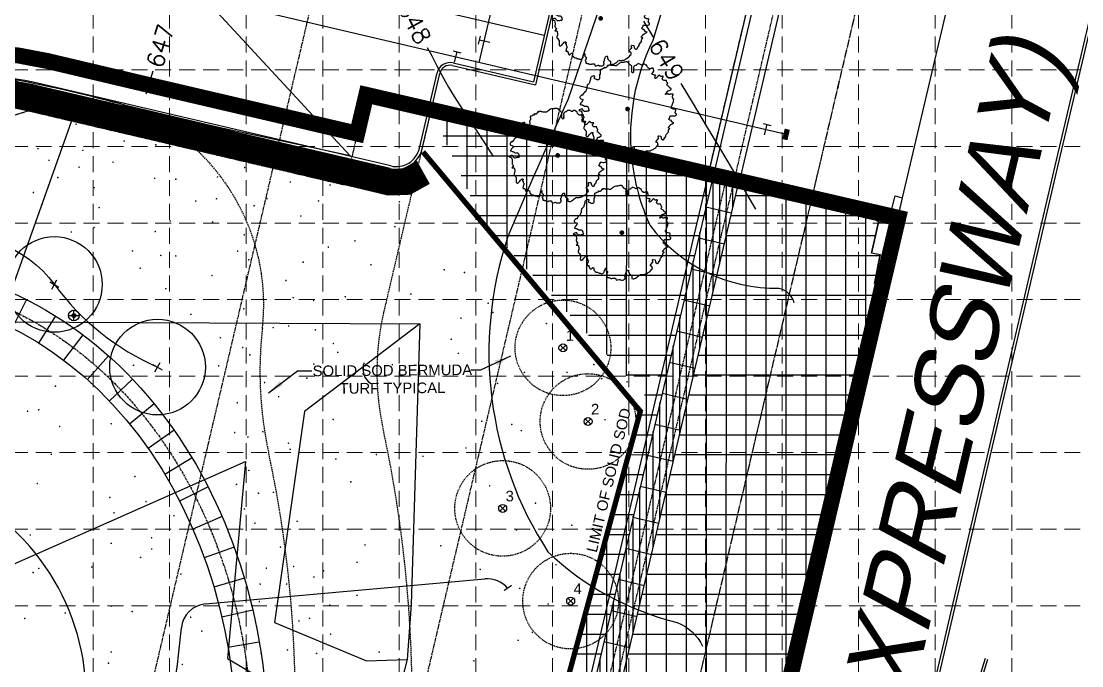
# Model space of a CAD drawing. Header units: inches. Extents: x 2525137 to 2526060, y 7086153 to 7086731.
# Drawn here: x 2525743.4 to 2525942.9, y 7086502.5 to 7086623.8 of the extents above; entities that cross this region are included whole.
import ezdxf

# ---------------------------------------------------------------- set-up
doc = ezdxf.new("R2010")
doc.units = ezdxf.units.IN
doc.header["$MEASUREMENT"] = 0
for name, pattern in [('CENTERX2', [4, 2.5, -0.5, 0.5, -0.5]), ('DASHED2', [0.375, 0.25, -0.125]), ('ESMT', [0.32, 0.24, -0.08]), ('HIDDEN', [0.375, 0.25, -0.125]), ('HIDDEN2', [0.1875, 0.125, -0.0625]), ('PHANTOM', [1.9, 1.5, -0.08, 0.08, -0.08, 0.08, -0.08]), ('PL', [1.25, 0.625, -0.125, 0.125, -0.125, 0.125, -0.125])]:
    doc.linetypes.add(name, pattern=pattern)
for name, color, linetype in [('E-BREAKLINE', 5, 'Continuous'), ('E-ESMT', 2, 'ESMT'), ('E-PVMT', 2, 'Continuous'), ('E-ROW', 5, 'Continuous'), ('EC', 35, 'Continuous'), ('EROSION BLANKET', 84, 'Continuous'), ('EX-TREE', 6, 'Continuous'), ('GRID', 254, 'HIDDEN'), ('HATCH', 13, 'Continuous'), ('hs-bollard', 1, 'Continuous'), ('HS-CJ', 1, 'Continuous'), ('HS-LIMITOFWORK', 5, 'DASHED2'), ('hs-phase2', 1, 'HIDDEN'), ('HS-PHASE2HATCH', 14, 'Continuous'), ('hs-sidewalk', 3, 'Continuous'), ('HS-WALKCL', 14, 'CENTERX2'), ('HS-WALL', 14, 'Continuous'), ('LS-GRASS', 7, 'Continuous'), ('LS-LO', 5, 'Continuous'), ('LS-SOLIDSODLINE', 1, 'Continuous'), ('LS-TREE RELOCATED', 1, 'HIDDEN2'), ('LS-TREELEADER', 14, 'Continuous'), ('P-PVMT', 3, 'Continuous'), ('P-STRIPE', 10, 'Continuous'), ('P-WATER', 5, 'Continuous'), ('PC', 35, 'Continuous'), ('PL', 7, 'PHANTOM'), ('PL-OFF', 3, 'PHANTOM'), ('PL-ROW', 7, 'PL')]:
    doc.layers.add(name, color=color, linetype=linetype)
doc.layers.add('LS-PLANTCO-8', color=7, linetype='Continuous', lineweight=30)
doc.styles.add('DIM20', font='ARIAL.TTF', dxfattribs={"height": 2})
doc.styles.add('L300', font='UNIV.shx', dxfattribs={"oblique": 15, "height": 6})
doc.styles.add('L60', font='simplex.shx', dxfattribs={"height": 1.2})
doc.styles.get("Standard").update_dxf_attribs({"font": 'ARIAL.TTF'})
doc.dimstyles.new('DIM20', dxfattribs={"dimtxt": 2, "dimasz": 3, "dimexe": 0.18, "dimexo": 0.5, "dimgap": 0.8, "dimtad": 1, "dimdec": 0, "dimlfac": 12, "dimzin": 0, "dimdsep": 46, "dimlunit": 4, "dimtxsty": 'DIM20', "dimcen": 0.5, "dimadec": 0, "dimazin": 0, "dimtfac": 1, "dimtdec": 0, "dimtix": 1, "dimtmove": 0, "dimatfit": 3, "dimfxl": 0, "dimtolj": 1, "dimtzin": 0, "dimarcsym": 0})

# ---------------------------------------------------------------- blocks, each defined once
blk = doc.blocks.new('EX-TREE')
at = {"layer": 'EX-TREE'}
for points in [[(-3.67, 8.27), (-3.72, 8.25), (-3.72, 8.2), (-3.79, 8.15), (-3.85, 8.02), (-3.87, 7.97), (-3.92, 7.97), (-3.92, 7.92), (-3.97, 7.89), (-4, 7.84), (-4.02, 7.76), (-4.23, 7.76), (-4.25, 7.81), (-4.31, 7.81), (-4.38, 7.84), (-4.43, 7.87), (-4.43, 7.66), (-4.46, 7.61), (-4.51, 7.61), (-4.69, 7.56), (-4.74, 7.53), (-4.82, 7.51), (-4.84, 7.46), (-4.94, 7.41), (-5.05, 7.41), (-5.1, 7.38), (-5.15, 7.38), (-5.2, 7.28), (-5.17, 7.23), (-5.17, 7.12), (-5.15, 7.07), (-5.15, 6.97), (-5.12, 6.92), (-5.12, 6.74), (-5.17, 6.59), (-5.3, 6.43), (-5.3, 6.33), (-5.28, 6.2), (-5.28, 6.15), (-5.25, 6), (-5.25, 5.95), (-5.3, 5.82), (-5.3, 5.69), (-5.33, 5.64), (-5.46, 5.51), (-5.53, 5.49), (-5.58, 5.46), (-5.74, 5.46), (-5.76, 5.51), (-5.84, 5.54), (-5.99, 5.64), (-6.17, 5.67), (-6.22, 5.69), (-6.22, 6), (-6.17, 6.15), (-6.17, 6.2), (-6.32, 6.23), (-6.5, 6.15), (-6.55, 6.15), (-6.71, 6.1), (-6.76, 6.08), (-6.99, 5.85), (-6.99, 5.57), (-7.04, 5.46), (-7.04, 5.36), (-7.07, 5.21), (-7.09, 5.16), (-7.14, 5.16), (-7.14, 5.11), (-7.17, 5.05), (-7.17, 4.93), (-7.24, 4.77), (-7.4, 4.59), (-7.58, 4.47), (-7.6, 4.39), (-7.6, 4.34), (-7.63, 4.16), (-7.65, 4.01), (-7.65, 3.85), (-7.68, 3.8), (-7.68, 3.75), (-7.73, 3.75), (-7.78, 3.6), (-7.78, 3.55), (-7.76, 3.5), (-7.83, 3.34), (-7.88, 3.32), (-7.93, 3.21), (-8.01, 3.21), (-8.19, 3.04), (-8.22, 2.98), (-8.27, 2.96), (-8.27, 2.91), (-8.32, 2.88), (-8.42, 2.68), (-8.42, 2.63), (-8.52, 2.58), (-8.7, 2.58), (-8.75, 2.55), (-8.85, 2.4), (-8.91, 2.37), (-8.96, 2.22), (-8.96, 2.17), (-8.93, 2.01), (-8.85, 1.96), (-8.8, 1.94), (-8.62, 1.86), (-8.42, 1.81), (-8.39, 1.73), (-8.37, 1.68), (-8.39, 1.63), (-8.52, 1.45), (-8.55, 1.4), (-8.6, 1.38), (-8.62, 1.3), (-8.75, 1.2), (-8.85, 0.99), (-8.91, 0.97), (-8.91, 0.86), (-8.85, 0.84), (-8.68, 0.79), (-8.5, 0.76), (-8.47, 0.71), (-8.32, 0.69), (-8.27, 0.69), (-8.11, 0.56), (-7.96, 0.51), (-7.58, 0.51), (-7.53, 0.48), (-7.53, 0.4), (-7.47, 0.38), (-7.45, 0.33), (-7.4, 0.33), (-7.4, 0.28), (-7.32, 0.12), (-7.32, -0.08), (-7.24, -0.13), (-7.22, -0.18), (-7.32, -0.34), (-7.35, -0.39), (-7.4, -0.41), (-7.4, -0.46), (-7.4, -0.41), (-7.63, -0.41), (-7.81, -0.46), (-8.01, -0.49), (-8.06, -0.49), (-8.11, -0.46), (-8.27, -0.36), (-8.32, -0.34), (-8.39, -0.21), (-8.42, -0.13), (-8.5, -0.03), (-8.75, -0.03), (-8.93, -0.08), (-9.03, -0.13), (-9.06, -0.18), (-9.11, -0.21), (-9.14, -0.26), (-8.96, -0.34), (-8.78, -0.36), (-8.7, -0.39), (-8.62, -0.62), (-8.6, -0.72), (-8.6, -0.77), (-8.55, -0.9), (-8.55, -1.23), (-8.6, -1.38), (-8.6, -1.54), (-8.55, -1.56), (-8.55, -1.64), (-8.52, -1.69), (-8.42, -1.82), (-8.32, -1.87), (-8.37, -2.02), (-8.62, -2.33), (-8.22, -2.33), (-8.22, -2.38), (-8.16, -2.48), (-8.16, -2.59), (-8.09, -2.71), (-8.09, -3.02), (-8.11, -3.17), (-8.22, -3.48), (-8.22, -3.66), (-8.19, -3.71), (-8.11, -3.74), (-8.01, -3.91), (-7.96, -3.91), (-7.93, -3.99), (-7.91, -4.04), (-7.81, -4.2), (-7.81, -4.78), (-7.83, -4.83), (-7.83, -5.01), (-7.81, -5.06), (-7.76, -5.11), (-7.73, -5.17), (-7.68, -5.17), (-7.58, -5.19), (-7.53, -5.19), (-7.37, -5.06), (-7.32, -5.04), (-7.14, -4.81), (-7.01, -4.66), (-6.86, -4.5), (-6.81, -4.5), (-6.71, -4.43), (-6.61, -4.43), (-6.55, -4.45)], [(4.87, 7.46), (4.87, 7.56), (4.82, 7.56), (4.82, 7.61), (4.79, 7.66), (4.74, 7.69), (4.64, 7.69), (4.48, 7.66), (4.43, 7.61), (4.38, 7.61), (4.33, 7.58), (4.1, 7.58), (4.05, 7.61), (4, 7.66), (3.9, 7.71), (3.85, 7.76), (3.74, 7.89), (3.72, 7.97), (3.64, 8.1), (3.64, 8.15), (3.62, 8.2), (3.62, 8.25), (3.46, 8.25), (3.31, 8.4), (3.26, 8.43), (3.03, 8.43), (2.85, 8.33), (2.77, 8.3), (2.72, 8.25), (2.64, 8.25), (2.59, 8.3), (2.44, 8.4), (2.34, 8.45), (2.29, 8.45), (2.11, 8.48), (1.95, 8.48), (1.9, 8.45), (1.72, 8.35), (1.67, 8.3), (1.62, 8.27), (1.6, 8.2), (1.47, 8.2), (1.32, 8.12), (1.16, 7.97), (1.16, 7.92), (1.09, 7.81), (1.09, 7.76), (1.11, 7.71), (1.16, 7.58), (1.14, 7.41), (1.11, 7.33), (1.11, 7.12), (1.14, 7.07), (1.09, 6.92), (1.03, 6.92), (1.03, 6.87), (0.98, 6.82), (0.93, 6.82), (0.83, 6.95), (0.8, 7.12), (0.8, 7.38), (0.78, 7.51), (0.78, 7.66), (0.73, 7.69), (0.73, 7.74), (0.78, 7.87), (0.8, 8.02), (0.8, 8.1), (0.73, 8.12), (0.57, 8.25), (0.4, 8.4), (0.27, 8.56), (0.17, 8.61), (0.14, 8.68), (0.14, 8.73), (0.09, 8.79), (-0.09, 8.86), (-0.35, 8.86), (-0.5, 8.84), (-0.58, 8.84), (-0.6, 8.79), (-0.65, 8.79), (-0.73, 8.76), (-1.16, 8.76), (-1.34, 8.71), (-1.52, 8.61), (-1.6, 8.58), (-1.62, 8.5), (-1.67, 8.48), (-1.75, 8.43), (-1.9, 8.3), (-1.96, 8.25), (-2.13, 8.15), (-2.34, 8.15), (-2.49, 8.17), (-2.77, 8.17), (-2.95, 8.2), (-3.1, 8.2), (-3.13, 8.25), (-3.26, 8.25), (-3.31, 8.27), (-3.41, 8.27), (-3.49, 8.25), (-3.49, 8.2), (-3.54, 8.2), (-3.64, 8.15), (-3.69, 8.15), (-3.69, 8.2), (-3.72, 8.25)], [(6.58, -5.78), (6.73, -5.78), (6.78, -5.75), (6.83, -5.75), (6.83, -5.7), (6.91, -5.68), (6.91, -5.55), (7.01, -5.34), (7.06, -5.34), (7.17, -5.19), (7.22, -5.17), (7.22, -4.94), (7.29, -4.78), (7.35, -4.76), (7.37, -4.68), (7.42, -4.66), (7.55, -4.5), (7.65, -4.45), (7.7, -4.3), (7.7, -4.2), (7.68, -4.04), (7.73, -3.89), (7.88, -3.74), (7.93, -3.74), (7.96, -3.66), (7.75, -3.58), (7.7, -3.58), (7.68, -3.51), (7.7, -3.4), (7.75, -3.3), (7.81, -3.3), (7.93, -3.15), (7.96, -3.07), (8.01, -3.02), (8.16, -2.89), (8.37, -2.76), (8.67, -2.61), (8.73, -2.61), (8.67, -2.61), (8.62, -2.59), (8.44, -2.48), (8.39, -2.46), (8.32, -2.43), (8.27, -2.41), (8.24, -2.33), (8.24, -2.18), (8.04, -2.07), (7.98, -2.07), (7.86, -2), (7.81, -1.97), (7.75, -1.97), (7.75, -1.9), (7.83, -1.79), (7.83, -1.74), (7.88, -1.67), (7.93, -1.64), (7.93, -1.59), (7.98, -1.49), (8.01, -1.36), (8.01, -1.31), (8.04, -1.26), (8.29, -1.26), (8.52, -1.31), (8.75, -1.31), (8.9, -1.26), (8.96, -1.26), (9.11, -1.21), (9.11, -1.15), (9.16, -1.15), (9.19, -1.1), (9.19, -0.95), (9.16, -0.9), (9.11, -0.9), (9.11, -0.85), (9.06, -0.85), (8.96, -0.72), (8.96, -0.67), (8.98, -0.57), (9.01, -0.52), (9.06, -0.21), (9.06, -0.13), (9.01, -0.11), (8.7, -0.06), (8.62, -0.06), (8.47, 0.02), (8.29, 0.07), (8.24, 0.25), (8.24, 0.38), (8.29, 0.51), (8.37, 0.63), (8.42, 0.79), (8.44, 0.94), (8.47, 0.99), (8.52, 0.99), (8.52, 1.04), (8.55, 1.09), (8.6, 1.25), (8.67, 1.38), (8.67, 1.58), (8.73, 1.71), (8.73, 1.78), (8.55, 1.89), (8.52, 1.94), (8.52, 2.09), (8.47, 2.14), (8.47, 2.4), (8.55, 2.55), (8.6, 2.7), (8.6, 2.81), (7.93, 2.81), (7.93, 2.75), (7.7, 2.75), (7.7, 2.81), (7.65, 2.83), (7.4, 2.83), (7.22, 2.75), (7.17, 2.75), (7.14, 2.81), (7.17, 2.86), (7.29, 2.98), (7.35, 3.01), (7.5, 3.32), (7.55, 3.34), (7.55, 3.39), (7.6, 3.42), (7.75, 3.47), (7.81, 3.47), (7.98, 3.55), (8.16, 3.65), (8.16, 3.7), (8.19, 3.75), (8.19, 3.85), (8.04, 3.93), (8.01, 3.98), (7.96, 4.01), (7.83, 4.13), (7.81, 4.19), (7.75, 4.21), (7.7, 4.29), (7.5, 4.39), (7.45, 4.44), (7.42, 4.59), (7.45, 4.72), (7.55, 4.82), (7.55, 4.93), (7.5, 4.93), (7.45, 4.95), (7.42, 5.03), (7.35, 5.16), (7.35, 5.36), (7.29, 5.36), (7.24, 5.39), (6.86, 5.39), (6.71, 5.41), (6.68, 5.46), (6.58, 5.57), (6.53, 5.67), (6.53, 5.74), (6.55, 5.8), (6.66, 5.97), (6.73, 6.1), (6.78, 6.13), (6.58, 6.15), (6.53, 6.15), (6.37, 6.13), (6.27, 6.13), (6.09, 6.28), (6.09, 6.33), (5.99, 6.38), (5.94, 6.38), (5.89, 6.33), (5.84, 6.33), (5.84, 6.28), (5.71, 6.15), (5.61, 6), (5.56, 5.97), (5.53, 5.92), (5.48, 5.9), (5.48, 5.85), (5.25, 5.77), (5.2, 5.77), (5.12, 5.92), (5.17, 6.1), (5.25, 6.26), (5.3, 6.28), (5.3, 6.33), (5.25, 6.36), (5.1, 6.38), (4.92, 6.41), (4.87, 6.43), (4.69, 6.49), (4.64, 6.49), (4.61, 6.54), (4.54, 6.66), (4.66, 6.82), (4.79, 6.95), (4.94, 7.12), (4.94, 7.18), (4.92, 7.28), (4.89, 7.33), (4.87, 7.41), (4.87, 7.43)], [(-6.55, -4.45), (-6.5, -4.45), (-6.48, -4.5), (-6.5, -4.58), (-6.58, -4.68), (-6.61, -4.73), (-6.61, -4.78), (-6.55, -4.81), (-6.5, -4.81), (-6.5, -4.89), (-6.48, -4.94), (-6.48, -5.01), (-6.43, -5.17), (-6.43, -5.22), (-6.38, -5.24), (-6.35, -5.32), (-6.35, -5.52), (-6.38, -5.6), (-6.43, -5.6), (-6.48, -5.7), (-6.48, -5.8), (-6.5, -5.93), (-6.5, -5.98), (-6.55, -5.98), (-6.55, -6.11), (-6.5, -6.14), (-6.48, -6.19), (-6.22, -6.19), (-6.2, -6.24), (-6.15, -6.42), (-6.07, -6.6), (-6.02, -6.72), (-5.99, -6.78), (-5.92, -6.83), (-5.79, -6.83), (-5.61, -6.67), (-5.46, -6.57), (-5.35, -6.57), (-5.3, -6.65), (-5.28, -6.78), (-5.28, -7.08), (-5.2, -7.11), (-5.17, -7.16), (-5.05, -7.29), (-5, -7.31), (-4.84, -7.41), (-4.77, -7.41), (-4.59, -7.44), (-4.54, -7.47), (-4.54, -7.52), (-4.33, -7.57), (-4.28, -7.59), (-3.97, -7.59), (-3.95, -7.67), (-3.74, -7.72), (-3.56, -7.67), (-3.54, -7.62), (-3.49, -7.59), (-3.44, -7.54), (-3.39, -7.47), (-3.31, -7.36), (-3.31, -7.26), (-3.28, -7.11), (-3.23, -6.95), (-3.1, -6.8), (-3.05, -6.65), (-3, -6.65), (-3, -6.6), (-2.98, -6.72), (-2.98, -7.08), (-3, -7.13), (-2.82, -7.24), (-2.72, -7.29), (-2.72, -7.52), (-2.77, -7.52), (-2.77, -7.57), (-2.8, -7.7), (-2.85, -7.87), (-2.9, -7.9), (-2.9, -8), (-2.85, -8), (-2.8, -8.16), (-2.8, -8.36), (-2.77, -8.41), (-2.67, -8.41), (-2.62, -8.44), (-2.57, -8.44), (-2.52, -8.46), (-2.36, -8.46), (-2.29, -8.49), (-2.26, -8.54), (-2.08, -8.64), (-1.9, -8.64), (-1.75, -8.59), (-1.7, -8.59), (-1.6, -8.54), (-1.55, -8.54), (-1.5, -8.56), (-1.21, -8.56), (-1.11, -8.74), (-1.04, -8.9), (-0.96, -8.92), (-0.81, -8.9), (-0.45, -8.79), (-0.37, -8.79), (-0.32, -8.9), (-0.24, -8.9), (-0.09, -8.92), (0.11, -8.92), (0.29, -8.9), (0.34, -8.9), (0.52, -8.77), (0.57, -8.72), (0.65, -8.59), (0.68, -8.54), (0.6, -8.36), (0.57, -8.18), (0.6, -8.05), (0.65, -8.05), (0.7, -7.9), (0.7, -7.77), (0.73, -7.62), (0.8, -7.52), (0.83, -7.47), (0.83, -7.41), (0.86, -7.36), (0.93, -7.24), (0.96, -7.18), (1.11, -7.08), (1.16, -7.08), (1.16, -7.03), (1.19, -7.08), (1.24, -7.08), (1.26, -7.24), (1.26, -7.41), (1.32, -7.44), (1.37, -7.62), (1.37, -7.67), (1.39, -7.72), (1.44, -7.75), (1.47, -7.82), (1.52, -7.82), (1.62, -7.98), (1.67, -8), (1.83, -8.05), (1.85, -8.1), (1.88, -8.26), (1.88, -8.62), (2.11, -8.69), (2.26, -8.69), (2.29, -8.64), (2.39, -8.64), (2.57, -8.56), (2.75, -8.41), (2.82, -8.41), (2.82, -8.36), (2.87, -8.36), (3.03, -8.26), (3.03, -8.21), (3.13, -8.16), (3.16, -8.1), (3.31, -8), (3.49, -7.9), (3.56, -7.87), (3.62, -7.9), (4, -7.9), (4.18, -7.87), (4.33, -7.85), (4.46, -7.77), (4.66, -7.7), (4.79, -7.62), (4.87, -7.59), (4.89, -7.54), (4.92, -7.47), (4.97, -7.47), (5.17, -7.39), (5.33, -7.29), (5.4, -7.13), (5.45, -7.11), (5.56, -6.95), (5.71, -6.8), (5.76, -6.78), (5.76, -6.72), (5.71, -6.7), (5.71, -6.44), (5.68, -6.39), (5.63, -6.39), (5.61, -6.34), (5.56, -6.34), (5.56, -6.29), (5.38, -6.24), (5.35, -6.09), (5.45, -5.96), (5.79, -5.63), (5.84, -5.6), (5.84, -5.55), (5.81, -5.5), (5.81, -5.42), (5.76, -5.32), (5.76, -5.27), (5.79, -5.11), (5.84, -5.06), (5.89, -5.06), (6.25, -5.09), (6.32, -5.55), (6.4, -5.65), (6.5, -5.7), (6.53, -5.75), (6.58, -5.78)]]:
    blk.add_lwpolyline(points, dxfattribs=at)
at = {"layer": 'EX-TREE', "const_width": 0.45}
blk.add_lwpolyline([(-0.22, 0, 1), (0.22, 0, 1)], format="xyb", close=True, dxfattribs=at)
blk = doc.blocks.new('GRASS')
at = {"layer": 'LS-GRASS', "const_width": 0.15}
blk.add_lwpolyline([(-0.075, 0, 1), (0.075, 0, 1)], format="xyb", close=True, dxfattribs=at)
blk = doc.blocks.new('TREE-REL')
at = {"layer": 'LS-TREE RELOCATED', "linetype": 'Continuous'}
for p, q in [((-0.53, -0.53), (0.53, 0.53)), ((0.53, -0.53), (-0.53, 0.53))]:
    blk.add_line(p, q, dxfattribs=at)
at = {"layer": 'LS-TREE RELOCATED'}
blk.add_circle((0, 0), 9, dxfattribs=at)

msp = doc.modelspace()

# ---------------------------------------------------------------- hatches: boundary and pattern name
at = {"layer": 'HATCH'}
h = msp.add_hatch(dxfattribs=at)
h.set_pattern_fill('NET', color=14, scale=30, style=0)
h.set_pattern_definition([(0, (101.012, 283.4568), (0, 3.75), []), (90, (101.012, 283.4568), (-3.75, 2e-16), [])])
h.paths.add_polyline_path([(2525770.31, 7086351.05), (2525756.96, 7086282.76), (2525832.79, 7086264.99), (2525875.52, 7086447.09), (2525905.3, 7086574.09), (2525903.89, 7086574.41), (2525904.95, 7086579.79), (2525903.33, 7086580.1), (2525904.65, 7086585.93), (2525902.15, 7086588), (2525820.48, 7086607.14), (2525829.98, 7086586.25), (2525860.69, 7086553.39), (2525830.97, 7086443.99), (2525805.57, 7086422.92), (2525773.01, 7086360.26), (2525770.36, 7086351.04)])
h.paths.add_polyline_path([(2525803.01, 7086271.97), (2525798.14, 7086273.12), (2525873.51, 7086594.63), (2525878.38, 7086593.49)])
at = {"layer": 'hs-bollard'}
h = msp.add_hatch(color=7, dxfattribs=at)
edge = h.paths.add_edge_path()
edge.add_arc((2525753.28, 7086568.39), 0.372, 0, 360)
at = {"layer": 'HS-PHASE2HATCH'}
h = msp.add_hatch(dxfattribs=at)
h.set_pattern_fill('ANSI31', scale=10, angle=45, style=0)
h.set_pattern_definition([(90, (101.0121, 283.4568), (-1.25, 2e-16), [])])
h.paths.add_polyline_path([(2525878.38, 7086593.49), (2525873.51, 7086594.63), (2525811.88, 7086331.75), (2525816.75, 7086330.61)])

# ---------------------------------------------------------------- linework, layer by layer
msp.add_arc((2525810.84, 7086558.33), 3.19, 158.1378, 238.7749)
at = {"layer": 'E-BREAKLINE', "color": 35, "linetype": 'Continuous', "lineweight": -3}
for points in [[(2525818.37, 7086566.82, 647.73), (2525818.37, 7086566.82, 647.73), (2525816.74, 7086514.04, 646.64), (2525815.99, 7086503.69, 646.31), (2525798.88, 7086437.27, 645.18), (2525784.54, 7086389.77, 644.27), (2525769.9, 7086360.16, 643.99), (2525730.67, 7086364.87, 643.33), (2525718.31, 7086339.14, 642.37), (2525664.45, 7086340.5, 641.74), (2525657.66, 7086353.6, 641.49), (2525664.82, 7086406.07, 642.38), (2525677.45, 7086456.61, 644.08), (2525680.62, 7086497.68, 644.7), (2525694.35, 7086520.48, 644.57), (2525714.34, 7086561.72, 645.49), (2525739.21, 7086567.22, 646.62), (2525818.37, 7086566.82, 647.73)], [(2525818.38, 7086566.83, 647.73), (2525796.65, 7086550.31, 648.1), (2525791.01, 7086510.63, 648.05), (2525808.3, 7086503.42, 648.07), (2525815.99, 7086503.68, 646.3)], [(2525785.55, 7086540.95, 650.09), (2525782.19, 7086503.86, 652.87), (2525799.29, 7086493.73, 652.8), (2525783.61, 7086445.13, 654.51), (2525746.74, 7086433.93, 652.87), (2525693.87, 7086452.92, 653.21), (2525708.57, 7086506.84, 653.28), (2525785.55, 7086540.95, 650.09)]]:
    msp.add_polyline3d(points, dxfattribs=at)
at = {"layer": 'E-ESMT', "color": 14}
for p, q in [((2525816.44, 7086705.96), (2525710.66, 7086254.78)), ((2525867.8, 7086705.96), (2525762.02, 7086254.78)), ((2525903.74, 7086705.96), (2525797.97, 7086254.78))]:
    msp.add_line(p, q, dxfattribs=at)
at = {"layer": 'E-PVMT', "color": 7}
msp.add_lwpolyline([(2525830.42, 7086254.78), (2525831.46, 7086259.21), (2525842.62, 7086306.84), (2525854.1, 7086355.56), (2525864.79, 7086401.13), (2525868.63, 7086417.54), (2525879.54, 7086464.18), (2525890.71, 7086511.86), (2525902.19, 7086560.69), (2525905.33, 7086574.1), (2525909.17, 7086590.56), (2525920.07, 7086636.93), (2525930.94, 7086683.5), (2525936.26, 7086705.96)], dxfattribs=at)
for points in [[(2525925.14, 7086503.69), (2525907.78, 7086447.45, -1.053312), (2525903.39, 7086448.6), (2525926.45, 7086547.62), (2525937.86, 7086596.54, -0.000604), (2525937.86, 7086596.54), (2525949.49, 7086645.87), (2525961.09, 7086695.18), (2525963.64, 7086705.96)], [(2525924.67, 7086503.84), (2525924.67, 7086503.84), (2525907.3, 7086447.58, -1.065556), (2525903.87, 7086448.47), (2525926.94, 7086547.5), (2525938.35, 7086596.43), (2525949.97, 7086645.75), (2525961.58, 7086695.07), (2525964.15, 7086705.96)]]:
    msp.add_lwpolyline(points, format="xyb", dxfattribs=at)
msp.add_lwpolyline([(2525905.38, 7086574.12), (2525903.92, 7086574.42), (2525905.02, 7086579.79), (2525903.36, 7086580.11), (2525904.68, 7086585.94), (2525906.45, 7086585.68), (2525907.78, 7086590.91), (2525909.11, 7086590.56)], close=True, dxfattribs=at)
at = {"layer": 'EC', "extrusion": (0.855922, 0.517104, 0)}
msp.add_line((2525860.42, 7086623.77, 649), (2525862.24, 7086620.75, 649), dxfattribs=at)
at = {"layer": 'EC', "extrusion": (0.884482, 0.466574, 0)}
msp.add_line((2525819.75, 7086618.84, 648), (2525820.59, 7086617.25, 648), dxfattribs=at)
at = {"layer": 'EC'}
for p, q in [((2525820.59, 7086617.25, 648), (2525821.58, 7086615.38, 648)), ((2525821.58, 7086615.38, 648), (2525822.46, 7086613.75, 648)), ((2525822.46, 7086613.75, 648), (2525823.2, 7086612.39, 648)), ((2525823.77, 7086611.36, 648), (2525824.33, 7086610.43, 648)), ((2525824.33, 7086610.43, 648), (2525825.16, 7086609.11, 648)), ((2525867.47, 7086612.07, 649), (2525869.77, 7086608.24, 649)), ((2525825.16, 7086609.11, 648), (2525826.22, 7086607.44, 648)), ((2525826.22, 7086607.44, 648), (2525827.49, 7086605.48, 648)), ((2525872.25, 7086604.09, 649), (2525874.7, 7086599.97, 649))]:
    msp.add_line(p, q, dxfattribs=at)
at = {"layer": 'EC', "extrusion": (0.957516, -0.28838, 0)}
msp.add_line((2525768.14, 7086614.39, 647), (2525767.88, 7086613.54, 647), dxfattribs=at)
at = {"layer": 'EC', "extrusion": (0.957588, -0.28814, 0)}
msp.add_line((2525767.88, 7086613.54, 647), (2525766.83, 7086610.04, 647), dxfattribs=at)
at = {"layer": 'EC', "extrusion": (0.872652, 0.488343, 0)}
msp.add_line((2525823.2, 7086612.39, 648), (2525823.77, 7086611.36, 648), dxfattribs=at)
at = {"layer": 'EC', "extrusion": (0.858242, 0.513245, 0)}
msp.add_line((2525869.77, 7086608.24, 649), (2525872.25, 7086604.09, 649), dxfattribs=at)
at = {"layer": 'EC', "extrusion": (0.838684, 0.544619, 0)}
msp.add_line((2525827.49, 7086605.48, 648), (2525828.93, 7086603.27, 648), dxfattribs=at)
at = {"layer": 'EC', "extrusion": (0.838049, 0.545595, 0)}
msp.add_line((2525828.93, 7086603.27, 648), (2525830.5, 7086600.86, 648), dxfattribs=at)
at = {"layer": 'EC', "extrusion": (0.837934, 0.545771, 0)}
msp.add_line((2525830.5, 7086600.86, 648), (2525832.17, 7086598.29, 648), dxfattribs=at)
at = {"layer": 'EC', "extrusion": (0.860323, 0.50975, 0)}
msp.add_line((2525874.7, 7086599.97, 649), (2525877.09, 7086595.95, 649), dxfattribs=at)
at = {"layer": 'EC', "extrusion": (0.861758, 0.50732, 0)}
msp.add_line((2525877.09, 7086595.95, 649), (2525879.37, 7086592.07, 649), dxfattribs=at)
at = {"layer": 'EC', "extrusion": (0.863591, 0.504193, 0)}
msp.add_line((2525879.37, 7086592.07, 649), (2525881.5, 7086588.42, 649), dxfattribs=at)
at = {"layer": 'EROSION BLANKET', "const_width": 5}
msp.add_lwpolyline([(2525737.75, 7086610.41), (2525742.87, 7086609.74), (2525747.77, 7086608.71), (2525756.48, 7086606.61), (2525776.81, 7086601.84), (2525786.32, 7086599.64), (2525804.73, 7086595.36), (2525812.59, 7086593.48), (2525815.87, 7086593.59), (2525819.02, 7086595.35)], dxfattribs=at)
at = {"layer": 'GRID', "color": 252, "linetype": 'HIDDEN', "lineweight": 0, "ltscale": 12}
for p, q in [((2525756.9, 7086715.39), (2525756.9, 7086211.32)), ((2525771.3, 7086715.39), (2525771.3, 7086211.32)), ((2525785.7, 7086715.39), (2525785.7, 7086211.32)), ((2525800.1, 7086715.39), (2525800.1, 7086211.32)), ((2525814.5, 7086715.39), (2525814.5, 7086211.32)), ((2525828.9, 7086715.39), (2525828.9, 7086211.32)), ((2525843.3, 7086715.39), (2525843.3, 7086211.32)), ((2525857.7, 7086715.39), (2525857.7, 7086211.32)), ((2525872.1, 7086715.39), (2525872.1, 7086211.32)), ((2525886.5, 7086715.39), (2525886.5, 7086211.32)), ((2525900.9, 7086715.39), (2525900.9, 7086211.32)), ((2525915.3, 7086715.39), (2525915.3, 7086211.32)), ((2525929.7, 7086715.39), (2525929.7, 7086211.32)), ((2525152.1, 7086614.59), (2526044.9, 7086614.59)), ((2525152.1, 7086600.19), (2526044.9, 7086600.19)), ((2525152.1, 7086585.79), (2526044.9, 7086585.79)), ((2525152.1, 7086571.39), (2526044.9, 7086571.39)), ((2525152.1, 7086556.99), (2526044.9, 7086556.99)), ((2525152.1, 7086542.59), (2526044.9, 7086542.59)), ((2525152.1, 7086528.19), (2526044.9, 7086528.19)), ((2525152.1, 7086513.79), (2526044.9, 7086513.79))]:
    msp.add_line(p, q, dxfattribs=at)
at = {"layer": 'hs-bollard', "color": 7}
for points in [[(2525752.28, 7086568.39), (2525754.28, 7086568.39)], [(2525753.28, 7086567.39), (2525753.28, 7086569.39)]]:
    msp.add_lwpolyline(points, dxfattribs=at)
for radius in [1, 1, 0.372]:
    msp.add_circle((2525753.28, 7086568.39), radius, dxfattribs=at)
at = {"layer": 'HS-CJ', "color": 7, "elevation": 328.37}
for points in [[(2525877.01, 7086587.64), (2525872.14, 7086588.79)], [(2525875.64, 7086581.8), (2525870.77, 7086582.94)], [(2525874.27, 7086575.96), (2525869.4, 7086577.1)], [(2525872.9, 7086570.12), (2525868.03, 7086571.26)], [(2525871.53, 7086564.28), (2525866.66, 7086565.42)], [(2525870.16, 7086558.44), (2525865.29, 7086559.58)], [(2525868.79, 7086552.59), (2525863.93, 7086553.74)], [(2525867.42, 7086546.75), (2525862.56, 7086547.89)], [(2525866.05, 7086540.91), (2525861.19, 7086542.05)], [(2525864.68, 7086535.07), (2525859.82, 7086536.21)], [(2525863.32, 7086529.23), (2525858.45, 7086530.37)], [(2525861.95, 7086523.39), (2525857.08, 7086524.53)], [(2525860.58, 7086517.54), (2525855.71, 7086518.69)], [(2525859.21, 7086511.7), (2525854.34, 7086512.84)], [(2525857.84, 7086505.86), (2525852.97, 7086507)]]:
    msp.add_lwpolyline(points, dxfattribs=at)
at = {"layer": 'HS-CJ', "color": 7}
for points in [[(2525744.36, 7086571.38), (2525741.65, 7086566.03)], [(2525749.82, 7086568.3), (2525746.63, 7086563.21)], [(2525754.97, 7086564.75), (2525751.36, 7086559.96)], [(2525759.8, 7086560.78), (2525755.8, 7086556.31)], [(2525764.28, 7086556.44), (2525759.93, 7086552.3)], [(2525768.39, 7086551.76), (2525763.74, 7086547.97)], [(2525772.14, 7086546.8), (2525767.23, 7086543.36)], [(2525775.52, 7086541.59), (2525770.37, 7086538.5)], [(2525778.53, 7086536.17), (2525773.18, 7086533.43)], [(2525781.17, 7086530.56), (2525775.66, 7086528.18)], [(2525783.44, 7086524.81), (2525777.8, 7086522.78)], [(2525785.36, 7086518.94), (2525779.61, 7086517.25)], [(2525786.93, 7086512.97), (2525781.09, 7086511.61)], [(2525788.16, 7086506.93), (2525782.25, 7086505.9)]]:
    msp.add_lwpolyline(points, dxfattribs=at)
at = {"layer": 'HS-LIMITOFWORK', "color": 1, "ltscale": 60, "const_width": 3}
msp.add_lwpolyline([(2525335.21, 7086378.75), (2525585.84, 7086288.33), (2525679.53, 7086301.91), (2525832.59, 7086264.26), (2525845.51, 7086319.42), (2525908.36, 7086586.78), (2525808.29, 7086609.92), (2525806.57, 7086602.62), (2525767.34, 7086611.78), (2525748.26, 7086616.29, 0.128474), (2525715.41, 7086615.46, 0.084696), (2525695.31, 7086605.66, -0.217558), (2525670.06, 7086600.59), (2525622.66, 7086611.7, -0.189356), (2525603.77, 7086623.55, 0.208311), (2525563.16, 7086658.81, 0.085912), (2525537.19, 7086661.6, 0.000511), (2525388.71, 7086662.01, 0.348711), (2525358.44, 7086630.73, -0.084318), (2525327.72, 7086466.5, 0.002675), (2525300.22, 7086395.67)], format="xyb", dxfattribs=at)
at = {"layer": 'hs-phase2', "color": 7}
msp.add_line((2525820.47, 7086607.07), (2525811.6, 7086569.23), dxfattribs=at)
for centre, radius, start, end in [((2525748.99, 7086570.42), 40, 353.5433, 76.8062), ((2525860.28, 7086557.82), 50, 166.8064, 192.1745), ((2525860.28, 7086557.82), 72, 173.5433, 192.1745), ((2525571.92, 7086495.61), 245, 351.3946, 12.1745), ((2525571.92, 7086495.61), 223, 351.6252, 12.1745)]:
    msp.add_arc(centre, radius, start, end, dxfattribs=at)
at = {"layer": 'hs-sidewalk', "color": 7, "elevation": 328.37}
msp.add_lwpolyline([(2525816.75, 7086330.61), (2525878.38, 7086593.49), (2525873.51, 7086594.63), (2525811.88, 7086331.75)], dxfattribs=at)
at = {"layer": 'hs-sidewalk', "color": 7, "extrusion": (0, 0, -1)}
for major_axis, ratio, start_param, end_param in [((18.93, 97.93), 0.815297, 4.943308, 10.764655), ((17.79, 92.04), 0.803499, 4.815688, 10.892275)]:
    msp.add_ellipse((2525707.8, 7086479.51), major_axis=major_axis, ratio=ratio, start_param=start_param, end_param=end_param, dxfattribs=at)
at = {"layer": 'HS-WALKCL', "ltscale": 0.15, "elevation": 328.37}
msp.add_lwpolyline([(2525875.95, 7086594.06), (2525800.57, 7086272.55)], dxfattribs=at)
at = {"layer": 'HS-WALKCL', "ltscale": 0.15}
msp.add_open_spline([(2525633.19, 7086504.04), (2525634.29, 7086507.94), (2525635.58, 7086511.77), (2525639.71, 7086522.21), (2525642.96, 7086528.59), (2525650.5, 7086540.44), (2525654.79, 7086545.9), (2525664.21, 7086555.62), (2525669.34, 7086559.88), (2525680.18, 7086566.96), (2525685.9, 7086569.79), (2525697.63, 7086573.86), (2525703.65, 7086575.1), (2525715.68, 7086575.91), (2525721.68, 7086575.48), (2525733.34, 7086572.96), (2525739, 7086570.87), (2525749.66, 7086565.17), (2525754.67, 7086561.55), (2525763.77, 7086552.99), (2525767.87, 7086548.05), (2525774.95, 7086537.1), (2525777.95, 7086531.09), (2525782.69, 7086518.32), (2525784.43, 7086511.56), (2525786.61, 7086497.62), (2525787.04, 7086490.45), (2525786.56, 7086476.04), (2525785.65, 7086468.8), (2525782.54, 7086454.63), (2525780.34, 7086447.7), (2525774.76, 7086434.47), (2525771.37, 7086428.18), (2525763.58, 7086416.56), (2525759.18, 7086411.23), (2525749.56, 7086401.81), (2525744.35, 7086397.71), (2525733.37, 7086390.98), (2525727.6, 7086388.33), (2525715.79, 7086384.65), (2525709.76, 7086383.61), (2525697.74, 7086383.21), (2525691.76, 7086383.84), (2525680.19, 7086386.76), (2525674.6, 7086389.04), (2525664.09, 7086395.11), (2525659.19, 7086398.9), (2525650.31, 7086407.78), (2525646.34, 7086412.87), (2525639.52, 7086424.07), (2525636.67, 7086430.19), (2525632.23, 7086443.13), (2525630.64, 7086449.96), (2525628.79, 7086464), (2525628.52, 7086471.2), (2525629.04, 7086480.46), (2525629.21, 7086482.52), (2525629.43, 7086484.57)], degree=3, knots=[4.815688, 4.815688, 4.815688, 4.815688, 4.942378, 4.942378, 5.168742, 5.168742, 5.395106, 5.395106, 5.621469, 5.621469, 5.847833, 5.847833, 6.074196, 6.074196, 6.30056, 6.30056, 6.526924, 6.526924, 6.753287, 6.753287, 6.979651, 6.979651, 7.206015, 7.206015, 7.432378, 7.432378, 7.658742, 7.658742, 7.885105, 7.885105, 8.111469, 8.111469, 8.337833, 8.337833, 8.564196, 8.564196, 8.79056, 8.79056, 9.016924, 9.016924, 9.243287, 9.243287, 9.469651, 9.469651, 9.696014, 9.696014, 9.922378, 9.922378, 10.148742, 10.148742, 10.375105, 10.375105, 10.601469, 10.601469, 10.827833, 10.827833, 10.892275, 10.892275, 10.892275, 10.892275], dxfattribs=at)
at = {"layer": 'HS-WALL', "color": 7}
for centre in [(2525845.28, 7086562.31), (2525850, 7086548.45), (2525833.94, 7086532.1), (2525846.73, 7086514.65)]:
    msp.add_circle(centre, 0.75, dxfattribs=at)
at = {"layer": 'LS-LO', "color": 7}
for p, q in [((2525748.74, 7086574.73), (2525750.48, 7086573.75)), ((2525749.12, 7086573.37), (2525750.1, 7086575.11)), ((2525768.15, 7086559.17), (2525769.89, 7086558.18)), ((2525768.52, 7086557.81), (2525769.51, 7086559.55))]:
    msp.add_line(p, q, dxfattribs=at)
for centre in [(2525749.61, 7086574.24), (2525769.02, 7086558.68)]:
    msp.add_circle(centre, 9, dxfattribs=at)
at = {"layer": 'LS-SOLIDSODLINE'}
for p, q in [((2525902.15, 7086588, 643.97), (2525820.48, 7086607.14, 643.97)), ((2525904.65, 7086585.93, 643.97), (2525902.15, 7086588, 643.97)), ((2525903.33, 7086580.1, 643.97), (2525904.65, 7086585.93, 643.97)), ((2525904.95, 7086579.79, 643.97), (2525903.33, 7086580.1, 643.97)), ((2525903.89, 7086574.41, 643.97), (2525904.95, 7086579.79, 643.97)), ((2525905.3, 7086574.09, 643.97), (2525903.89, 7086574.41, 643.97)), ((2525875.52, 7086447.09, 643.97), (2525905.3, 7086574.09, 643.97))]:
    msp.add_line(p, q, dxfattribs=at)
at = {"layer": 'LS-SOLIDSODLINE', "color": 14, "linetype": 'HIDDEN', "const_width": 1}
msp.add_lwpolyline([(2525818.96, 7086599.17), (2525860.06, 7086550.1)], dxfattribs=at)
at = {"layer": 'LS-SOLIDSODLINE', "color": 14, "linetype": 'HIDDEN', "const_width": 1, "elevation": 643.97}
msp.add_lwpolyline([(2525859.83, 7086550.36), (2525830.97, 7086443.99)], dxfattribs=at)
at = {"layer": 'LS-TREELEADER'}
msp.add_lwpolyline([(2525380.97, 7086567.93, 0.43634), (2525393.81, 7086589.32, -0.584678), (2525411.28, 7086607.12, 0.434644), (2525432.45, 7086620.3, -0.586781), (2525456.16, 7086628.04, 0.433041), (2525481.03, 7086629.83, -0.538203), (2525505.9, 7086627.37, 0.475489), (2525530.4, 7086622.44, -0.540783), (2525554.25, 7086615.01, 0.430683), (2525576.36, 7086603.49, -0.581355), (2525595.11, 7086587.04, 0.432506), (2525609.48, 7086566.65, -0.581355), (2525618.67, 7086543.46, 0.947792), (2525641.37, 7086540.9, -0.274937), (2525657.48, 7086559.94, 0.145143), (2525677.77, 7086574.43, -0.296525), (2525701.31, 7086582.53, 0.124844), (2525726.19, 7086582.62, -0.306987), (2525749.61, 7086574.24, 0.132477), (2525769.02, 7086558.68, 0.132477)], format="xyb", dxfattribs=at)
at = {"layer": 'P-PVMT', "color": 7}
for p, q in [((2525899.63, 7086705.96), (2525873.54, 7086594.64)), ((2525904.77, 7086705.96), (2525878.4, 7086593.5)), ((2525844.42, 7086630.28), (2525840.09, 7086611.78)), ((2525843.82, 7086629.91), (2525839.71, 7086612.38)), ((2525824.5, 7086615.44), (2525840.09, 7086611.78)), ((2525824.61, 7086615.92), (2525839.71, 7086612.38)), ((2525818.29, 7086599.89), (2525821.61, 7086614.06)), ((2525818.77, 7086599.77), (2525822.1, 7086613.95)), ((2525812.76, 7086596.05), (2525747.14, 7086611.43)), ((2525812.88, 7086596.53), (2525747.25, 7086611.92))]:
    msp.add_line(p, q, dxfattribs=at)
for centre, radius, start, end in [((2525824.04, 7086613.49), 2.5, 76.806, 166.806), ((2525824.04, 7086613.49), 2, 76.806, 166.806), ((2525733.45, 7086553.02), 60.5, 76.8058, 125.901), ((2525733.45, 7086553.02), 60, 76.8058, 125.901), ((2525813.91, 7086600.91), 5, 256.8058, 346.8064), ((2525813.91, 7086600.91), 4.5, 256.8058, 346.8064)]:
    msp.add_arc(centre, radius, start, end, dxfattribs=at)
at = {"layer": 'P-STRIPE'}
msp.add_line((2525824.24, 7086625.25), (2525841.77, 7086621.15), dxfattribs=at)
at = {"layer": 'P-WATER', "color": 15, "ltscale": 0.5}
msp.add_line((2525829.54, 7086615.99), (2525850.63, 7086705.96), dxfattribs=at)
at = {"layer": 'P-WATER', "color": 15}
for p, q in [((2525887.25, 7086602.46), (2525523.71, 7086687.69)), ((2525829.4, 7086619.48), (2525829.75, 7086620.94)), ((2525831.52, 7086619.75), (2525829.58, 7086620.21)), ((2525824.64, 7086618.17), (2525826.1, 7086617.82)), ((2525824.91, 7086616.05), (2525825.37, 7086618)), ((2525882.94, 7086604.5), (2525884.4, 7086604.15)), ((2525883.21, 7086602.38), (2525883.67, 7086604.33))]:
    msp.add_line(p, q, dxfattribs=at)
at = {"layer": 'P-WATER', "const_width": 1}
msp.add_lwpolyline([(2525887.48, 7086603.44), (2525887.02, 7086601.49)], dxfattribs=at)
at = {"layer": 'PC', "color": 14, "ltscale": 0.5}
for points, elevation in [([(2525511.7, 7086705.96, 0.256269), (2525517.64, 7086696.89), (2525539.35, 7086689.37, -0.015618), (2525580.56, 7086679.98), (2525590.38, 7086677.31), (2525589.78, 7086636.29, -0.021032), (2525597.43, 7086624.93), (2525621.62, 7086640.46, 0.389799), (2525624.64, 7086631.57), (2525634.06, 7086629.6), (2525647.6, 7086638.73, 0.000209), (2525670.25, 7086633.94), (2525729.32, 7086641.57, 0.027858), (2525754.66, 7086635.14), (2525770.06, 7086631.54), (2525775.59, 7086630.53), (2525805.23, 7086598.45), (2525780.53, 7086603.74), (2525763.29, 7086607.84, 0.022028), (2525741.88, 7086612.79, -0.003669), (2525742.9, 7086612.27)], 647), ([(2525872.77, 7086705.96, -0.244866), (2525869.72, 7086679.49, -0.007198), (2525846.17, 7086608.97, 0.006346), (2525834.92, 7086583.26, 0.228404), (2525842.45, 7086523.93, 0.131084), (2525866.79, 7086510.63, -0.18476), (2525871.56, 7086506.19)], 648), ([(2525883.1, 7086705.96, -0.028925), (2525882.45, 7086690.03, -0.074719), (2525877.45, 7086670.71), (2525862.16, 7086620.12, 0.141406), (2525858.21, 7086597.98)], 649), ([(2525858.21, 7086597.98, 0.08136), (2525861.66, 7086585.33, 0.243991), (2525885.91, 7086573.56, -0.269737), (2525888.73, 7086570.78, 0.272771)], 649)]:
    msp.add_lwpolyline(points, format="xyb", dxfattribs=dict(at, elevation=elevation))
at = {"layer": 'PC', "color": 35}
for points in [[(2525739.4, 7086567.12), (2525754.5, 7086609.69)], [(2525778.04, 7086514.12), (2525830.61, 7086518.84)]]:
    msp.add_lwpolyline(points, dxfattribs=at)
at = {"layer": 'PC', "color": 35, "const_width": 0.25, "elevation": 646.97}
msp.add_lwpolyline([(2525835.63, 7086517.62), (2525834.18, 7086516.63)], dxfattribs=at)
at = {"layer": 'PC', "color": 35}
for centre, radius, start, end in [((2525712.26, 7086496.53), 43.33, 0.8133, 136.3475), ((2525831.05, 7086513.86), 5, 40.1217, 95.1327), ((2525778.49, 7086509.14), 5, 95.1317, 174.2993), ((2525620.14, 7086522.81), 153.94, 334.5091, 355.0908)]:
    msp.add_arc(centre, radius, start, end, dxfattribs=at)
at = {"layer": 'PL'}
msp.add_line((2525919.15, 7086705.96), (2525813.37, 7086254.78), dxfattribs=at)
at = {"layer": 'PL', "color": 7, "ltscale": 0.5}
for p, q in [((2525808.31, 7086609.93), (2525804.31, 7086592.89)), ((2525872.56, 7086594.87), (2525808.31, 7086609.93)), ((2525744.74, 7086606.86), (2525681.29, 7086587.7)), ((2525804.31, 7086592.89), (2525744.74, 7086606.86))]:
    msp.add_line(p, q, dxfattribs=at)
at = {"layer": 'PL-OFF', "color": 7}
for p, q in [((2525898.61, 7086705.96), (2525872.56, 7086594.87)), ((2525919.15, 7086705.96), (2525892.03, 7086590.3))]:
    msp.add_line(p, q, dxfattribs=at)
at = {"layer": 'PL-ROW', "color": 7, "linetype": 'Continuous'}
msp.add_lwpolyline([(2525898.61, 7086705.96), (2525810.53, 7086330.27)], dxfattribs=at)

# ---------------------------------------------------------------- block references
at = {"layer": 'EX-TREE'}
for p in [(2525852.37, 7086624.3), (2525857.43, 7086607.25), (2525844.3, 7086598.51), (2525856.36, 7086583.98)]:
    msp.add_blockref('EX-TREE', p, dxfattribs=at)
at = {"layer": 'LS-GRASS'}
for p in [(2525744.94, 7086606.99), (2525748.8, 7086607.72), (2525752.46, 7086607.4), (2525758.34, 7086606.33), (2525753.71, 7086604.38), (2525757.29, 7086606.02), (2525763.46, 7086605.08), (2525769.54, 7086604.06), (2525762.73, 7086601.22), (2525768.7, 7086600.51), (2525778.1, 7086600.51), (2525781.34, 7086600.62), (2525746.51, 7086599.79), (2525754.97, 7086599.47), (2525785.94, 7086598.64), (2525788.97, 7086599.47), (2525748.6, 7086597.59), (2525754.26, 7086596.31), (2525760.64, 7086597.25), (2525785.42, 7086596.24), (2525791.69, 7086597.7), (2525799.47, 7086597.12), (2525750.27, 7086594.36), (2525768.48, 7086594.21), (2525780.3, 7086594.46), (2525757.08, 7086592.45), (2525772.46, 7086594.04), (2525793.99, 7086593.52), (2525801.48, 7086592.95), (2525808.33, 7086593.79), (2525745.67, 7086591.54), (2525780.11, 7086590.36), (2525789.6, 7086590.39), (2525747.34, 7086589.35), (2525758.03, 7086588.7), (2525776.21, 7086589.93), (2525787.19, 7086589.04), (2525799.3, 7086589.95), (2525814.51, 7086589.78), (2525771.41, 7086586.17), (2525795.96, 7086587.11), (2525757.08, 7086584.94), (2525768.59, 7086584.19), (2525779.38, 7086585.98), (2525813.67, 7086585.11), (2525752.8, 7086584.11), (2525785.33, 7086583.58), (2525806.15, 7086582.44), (2525764.3, 7086580.54), (2525784.08, 7086580.51), (2525801.14, 7086581.27), (2525769.63, 7086579.7), (2525772.45, 7086579.6), (2525786.17, 7086578.88), (2525796.41, 7086578.42), (2525765.77, 7086577.3), (2525809.16, 7086577.93), (2525822.95, 7086577), (2525826.75, 7086576.49), (2525779.27, 7086575.92), (2525793.17, 7086574.98), (2525770.57, 7086573.44), (2525816.68, 7086572.42), (2525794.53, 7086571.74), (2525798.39, 7086571.22), (2525804.32, 7086571.92), (2525831.21, 7086570.7), (2525775.3, 7086568.61), (2525785.23, 7086569.65), (2525832.1, 7086568.96), (2525754.01, 7086566.36), (2525793.69, 7086566.42), (2525826.09, 7086567.91), (2525842.19, 7086566.88), (2525780.84, 7086564.23), (2525790.77, 7086566.11), (2525798.71, 7086565.69), (2525785.02, 7086562.35), (2525802.09, 7086563.12), (2525824.26, 7086563.93), (2525786.38, 7086560.99), (2525802.92, 7086561.46), (2525825.59, 7086561.28), (2525764.5, 7086559.03), (2525780.53, 7086558.91), (2525798.43, 7086559.25), (2525813.18, 7086559.15), (2525851.1, 7086559.17), (2525797.1, 7086556.6), (2525826.08, 7086558.13), (2525838.04, 7086557.69), (2525846.05, 7086557.69), (2525852.59, 7086556.5), (2525749.82, 7086555.1), (2525789.16, 7086555.78), (2525832.99, 7086555.61), (2525857.34, 7086555.91), (2525791.81, 7086553.13), (2525817.96, 7086552.8), (2525744.58, 7086550.39), (2525746.68, 7086550.65), (2525784.03, 7086551.98), (2525802.07, 7086548.84), (2525830.02, 7086548.5), (2525853.18, 7086548.79), (2525750.61, 7086547.51), (2525760.31, 7086548.03), (2525783.53, 7086546.36), (2525788.83, 7086546.52), (2525835.66, 7086547.9), (2525837.44, 7086546.72), (2525786.02, 7086545.53), (2525793.63, 7086544.37), (2525749.03, 7086542.28), (2525793.96, 7086543.22), (2525827.05, 7086543.46), (2525802.57, 7086541.4), (2525810.18, 7086542.23), (2525818.95, 7086541.9), (2525786.18, 7086539.25), (2525746.41, 7086536.78), (2525764.76, 7086538.09), (2525783.87, 7086536.61), (2525805.38, 7086537.1), (2525831.5, 7086536.34), (2525788, 7086534.95), (2525790.82, 7086535.12), (2525760.04, 7086534.16), (2525766.86, 7086533.38), (2525840.11, 7086533.08), (2525760.83, 7086531.28), (2525772.11, 7086530.73), (2525785.36, 7086531.98), (2525787.34, 7086529.33), (2525795.28, 7086529.67), (2525846.94, 7086528.93), (2525745.1, 7086527.09), (2525767.91, 7086526.57), (2525836.55, 7086528.04), (2525760.31, 7086525.52), (2525767.91, 7086524.45), (2525792.14, 7086524.81), (2525808.04, 7086525.23), (2525822.3, 7086525.07), (2525765.82, 7086522.88), (2525746.68, 7086520.81), (2525756.64, 7086521.07), (2525789.49, 7086520.84), (2525794.62, 7086521.17), (2525800.25, 7086520.34), (2525806.55, 7086521.96), (2525829.72, 7086520.62), (2525843.97, 7086521.51), (2525745.63, 7086520.03), (2525773.42, 7086519.74), (2525798.43, 7086519.19), (2525788.33, 7086517.86), (2525793.3, 7086517.86), (2525837.15, 7086517.06), (2525788.17, 7086514.56), (2525806.55, 7086515.74), (2525751.66, 7086512.41), (2525760.31, 7086513.72), (2525764.24, 7086512.7), (2525801.41, 7086513.9), (2525842.49, 7086514.1), (2525744.05, 7086511.39), (2525775.25, 7086511.62), (2525795.62, 7086510.92), (2525797.6, 7086511.42), (2525777.35, 7086509.01), (2525801.57, 7086508.44), (2525839.52, 7086508.76), (2525836.85, 7086507.28), (2525760.31, 7086505.08), (2525788.5, 7086504.81), (2525793.46, 7086505.47), (2525798.93, 7086504.81), (2525810.71, 7086505.06), (2525759.79, 7086502.98), (2525773.68, 7086502.72), (2525828.53, 7086503.42)]:
    msp.add_blockref('GRASS', p, dxfattribs=at)
at = {"layer": 'LS-TREE RELOCATED'}
for p in [(2525845.28, 7086562.31), (2525850, 7086548.45), (2525833.94, 7086532.1), (2525846.73, 7086514.65)]:
    msp.add_blockref('TREE-REL', p, dxfattribs=at)

# ---------------------------------------------------------------- texts
at = {"layer": 'E-ROW', "color": 7, "ltscale": 0.5, "insert": (2525858.64, 7086333.42, 1945.29), "char_height": 13.5, "width": 314.3981, "attachment_point": 1, "rotation": 76.7064, "style": 'L300'}
msp.add_mtext('{\\fArial|b0|i0|c0|p34;US 75 (CENTRAL EXPRESSWAY)}', dxfattribs=at)
at = {"layer": 'EC', "style": 'L60'}
for s, rotation, p in [('648', 297.6085, (2525814, 7086626.37, 648)), ('647', 73.2278, (2525769.9, 7086614.69, 647)), ('649', 301.0927, (2525861.28, 7086619.24, 649))]:
    msp.add_text(s, height=3.2, rotation=rotation, dxfattribs=at).set_placement(p)
at = {"layer": 'LS-PLANTCO-8', "insert": (2525813.18, 7086559.08), "char_height": 2.0025, "width": 30.6444, "attachment_point": 2, "rotation": 0.4411}
msp.add_mtext('{\\fArial|b0|i0|c0|p34;SOLID SOD BERMUDA TURF TYPICAL}', dxfattribs=at)
at = {"layer": 'LS-SOLIDSODLINE', "insert": (2525849.67, 7086524.14), "char_height": 2, "width": 29.4431, "attachment_point": 1, "rotation": 76.525}
msp.add_mtext('{\\fArial|b0|i0|c0|p34;LIMIT OF SOLID SOD}', dxfattribs=at)
at = {"layer": 'LS-TREE RELOCATED', "char_height": 2.0025, "width": 30.6444, "attachment_point": 2, "rotation": 0.4411}
for s, insert in [('{\\fArial|b0|i0|c0|p34;1}', (2525846.6, 7086565.63)), ('{\\fArial|b0|i0|c0|p34;2}', (2525851.32, 7086551.77)), ('{\\fArial|b0|i0|c0|p34;3}', (2525835.26, 7086535.42)), ('{\\fArial|b0|i0|c0|p34;4}', (2525848.04, 7086517.97))]:
    msp.add_mtext(s, dxfattribs=dict(at, insert=insert))

# ---------------------------------------------------------------- leaders
at = {"layer": 'LS-PLANTCO-8'}
for points in [[(2525835.4, 7086560.74), (2525829.77, 7086558.08), (2525827.97, 7086558.08)], [(2525789.87, 7086553.82), (2525795.32, 7086557.96), (2525798.06, 7086557.96)]]:
    msp.add_leader(points, dimstyle='DIM20', override={"dimasz": 3, "dimtad": 0}, dxfattribs=at)

doc.saveas('drawing.dxf')
